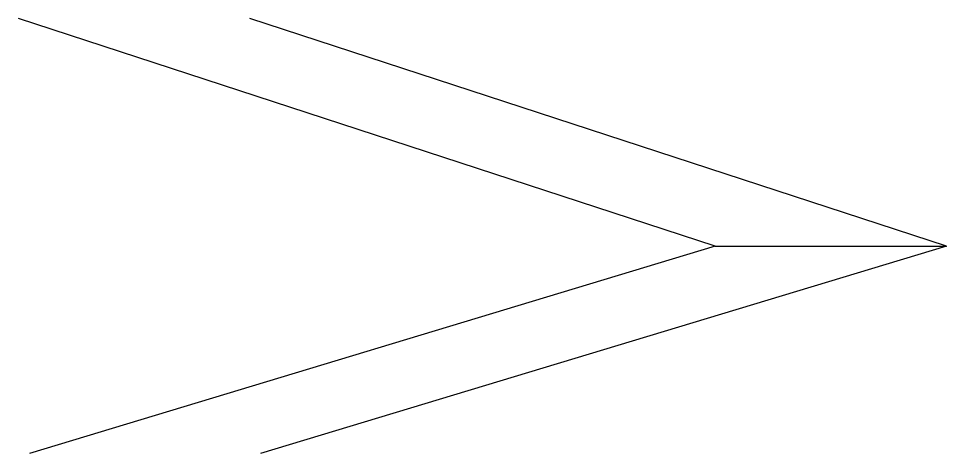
# Model space of a CAD drawing. Header units: millimetres. Extents: x -300 to 99, y -89 to 98.
import ezdxf

# ---------------------------------------------------------------- set-up
doc = ezdxf.new("R2010")
doc.units = ezdxf.units.MM
doc.header["$LTSCALE"] = 0.25
doc.layers.get('0').update_dxf_attribs({"color": 252})

msp = doc.modelspace()

# ---------------------------------------------------------------- linework, layer by layer
for p, q in [((0, 0), (-299.64, 98.03)), ((99.39, 0), (-200.25, 98.03)), ((0, 0), (-294.96, -89.24)), ((99.39, 0), (-195.57, -89.24)), ((0, 0), (99.39, 0))]:
    msp.add_line(p, q)

doc.saveas('drawing.dxf')
